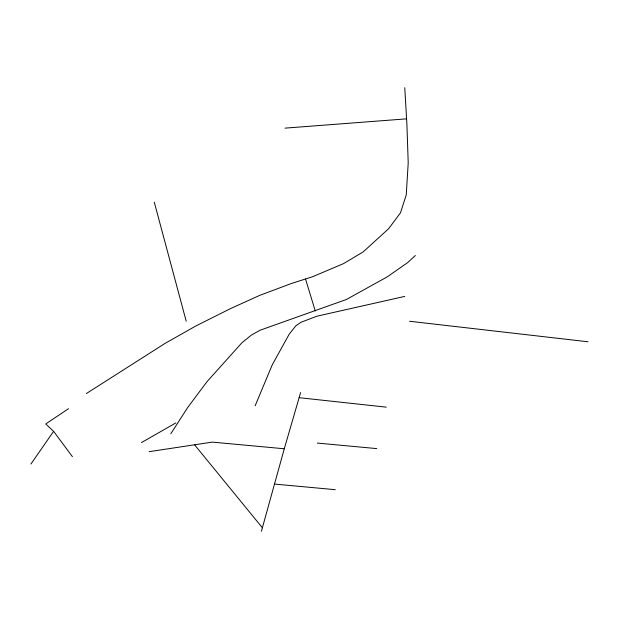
<?xml version="1.0" encoding="UTF-8"?>
<svg xmlns="http://www.w3.org/2000/svg" width="619" height="619" viewBox="0 0 619 619"><rect width="100%" height="100%" fill="white"/><g stroke="black" fill="none" stroke-linecap="round" stroke-linejoin="round"><path stroke-width="0.93" d="M261.411 531.28L284.283 448.767L300.617 392.531M255.144 405.785L272.345 364.645L289.266 334.09L295.82 325.834L301.113 322.205L317.098 316.154L404.725 296.408M170.805 433.787L187.836 407.302L207.001 381.675L241.897 342.802L251.562 334.956L260.081 330.229L346.408 299.488L387.355 276.794L407.666 262.603L415.364 255.515M30.95 464.018L53.598 431.327L45.713 423.969L68.562 408.672M86.335 393.568L164.964 343.444L196.084 325.857L230.647 308.548L259.64 295.402L291.417 283.487L312.719 276.678L343.514 263.624L363.167 251.902L388.724 228.635L400.516 212.743L406.25 194.869L408.215 162.905L406.907 124.318L404.772 87.72M141.48 442.577L175.881 422.909M149.202 451.661L212.271 442.113L284.283 448.767M285.034 128.133L406.582 118.848M274.496 484.066L335.297 489.683M317.307 443.065L376.731 448.597M299.124 397.677L386.264 407.155M409.538 321.253L588.05 341.781M194.559 444.79L262.379 527.783M53.598 431.327L72.408 456.66M305.507 278.983L315.264 310.931M154.263 202.142L186.218 321.253"/></g></svg>
